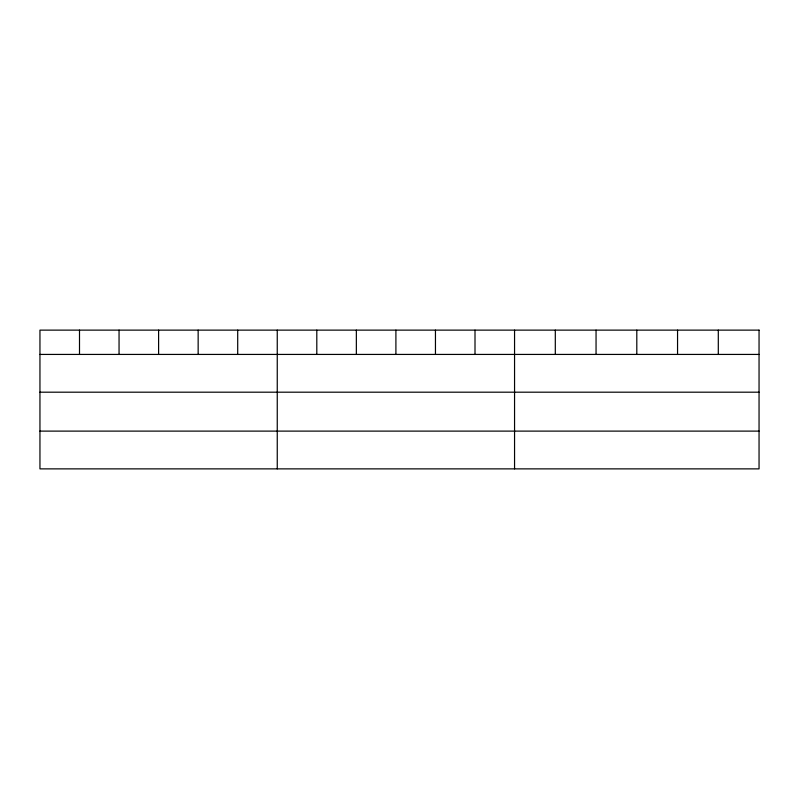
<?xml version="1.0" encoding="UTF-8"?>
<svg xmlns="http://www.w3.org/2000/svg" width="799" height="799" viewBox="0 0 799 799"><rect width="100%" height="100%" fill="white"/><g stroke="black" fill="none" stroke-linecap="round" stroke-linejoin="round"><path stroke-width="1.2" d="M39.95 354.426L759.05 354.426M39.95 392.189L759.05 392.189M39.95 431.11L759.05 431.11M718.301 330.127L718.301 354.426M677.552 330.127L677.552 354.426M636.803 330.127L636.803 354.426M596.054 330.127L596.054 354.426M555.305 330.127L555.305 354.426M514.556 330.127L514.556 468.873M475.006 330.127L475.006 354.426M435.455 330.127L435.455 354.426M395.904 330.127L395.904 354.426M356.354 330.127L356.354 354.426M316.803 330.127L316.803 354.426M277.253 330.127L277.253 468.873M237.703 330.127L237.703 354.426M198.152 330.127L198.152 354.426M158.602 330.127L158.602 354.426M119.051 330.127L119.051 354.426M79.501 330.127L79.501 354.426M759.05 330.127L39.95 330.127L39.95 468.873L759.05 468.873L759.05 330.127"/></g></svg>
